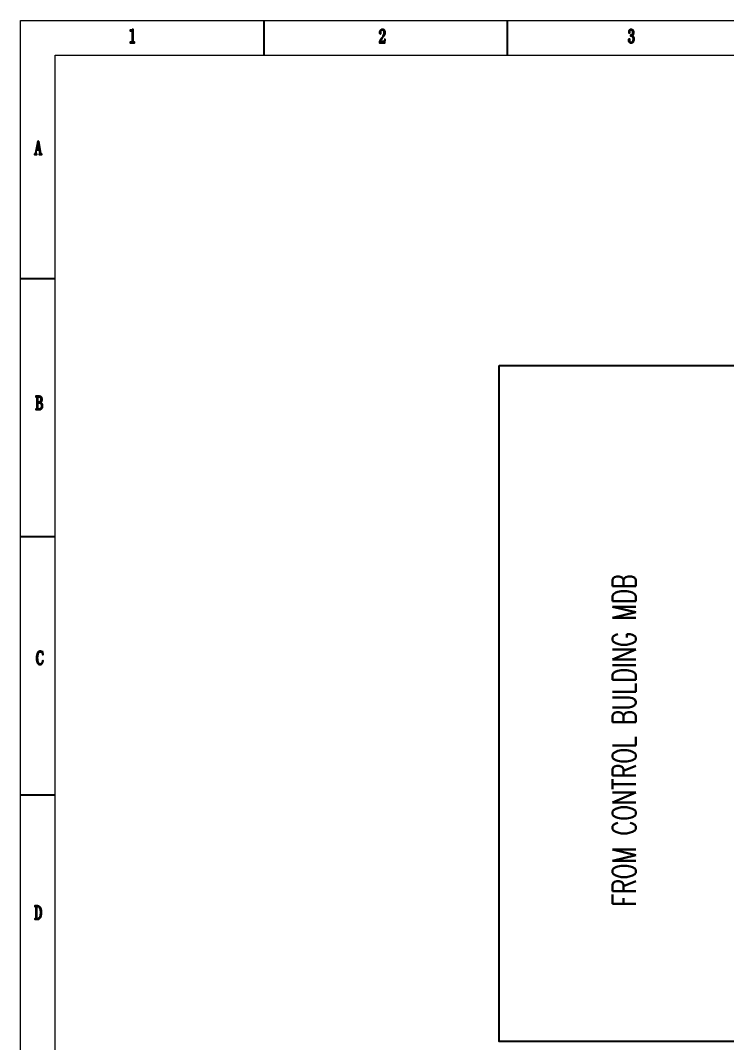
# Model space of a CAD drawing. Header units: inches. Extents: x 35 to 2894, y 23 to 617.
# Drawn here: x 2054.2 to 2257.3, y 322.8 to 616.8 of the extents above; entities that cross this region are included whole.
import ezdxf

# ---------------------------------------------------------------- set-up
doc = ezdxf.new("R2010")
doc.units = ezdxf.units.IN
doc.header["$MEASUREMENT"] = 0
doc.layers.add('Layer 1', color=7, linetype='Continuous')
doc.layers.add('LGT1', color=7, linetype='Continuous')
doc.styles.add('HZTXT', font='simplexs.shx', dxfattribs={"width": 0.7, "bigfont": 'hztxt.shx'})

msp = doc.modelspace()

# ---------------------------------------------------------------- hatches: boundary and pattern name
at = {"layer": 'Layer 1'}
for points in [[(2086.59, 614.31), (2086.51, 614.31), (2086.51, 614.22), (2086.42, 614.14), (2086.42, 614.05), (2086.33, 614.05), (2086.33, 613.96), (2086.24, 613.96), (2085.79, 613.96), (2085.79, 613.78), (2086.24, 613.78), (2086.33, 613.69), (2086.33, 610.84), (2086.24, 610.76), (2086.24, 610.67), (2086.15, 610.58), (2085.97, 610.58), (2085.79, 610.58), (2085.79, 610.4), (2087.04, 610.4), (2087.04, 610.58), (2086.86, 610.58), (2086.68, 610.58), (2086.68, 610.67), (2086.59, 610.67), (2086.59, 610.76)], [(2158.3, 614.22), (2158.03, 614.22), (2158.03, 614.14), (2157.94, 614.14), (2158.21, 614.14), (2158.39, 614.14), (2158.48, 614.05), (2158.57, 614.05), (2158.57, 613.96), (2158.65, 613.87), (2158.74, 613.78), (2158.74, 612.89), (2158.65, 612.8), (2158.65, 612.62), (2158.57, 612.53), (2158.57, 612.45), (2158.48, 612.36), (2158.48, 612.18), (2158.39, 612.09), (2158.3, 612), (2158.21, 611.91), (2158.12, 611.82), (2158.03, 611.65), (2157.94, 611.56), (2157.85, 611.47), (2157.85, 611.38), (2157.76, 611.29), (2157.76, 611.2), (2157.68, 611.11), (2157.68, 611.02), (2157.59, 610.93), (2157.59, 610.84), (2157.5, 610.76), (2157.5, 610.67), (2157.68, 610.76), (2157.68, 610.84), (2157.76, 610.93), (2157.85, 611.02), (2157.85, 611.11), (2157.94, 611.29), (2158.03, 611.38), (2158.12, 611.47), (2158.21, 611.56), (2158.21, 611.65), (2158.3, 611.73), (2158.39, 611.82), (2158.39, 611.91), (2158.48, 612), (2158.57, 612.09), (2158.65, 612.18), (2158.74, 612.27), (2158.74, 612.36), (2158.83, 612.45), (2158.83, 612.53), (2158.92, 612.62), (2159.01, 612.71), (2159.01, 612.89), (2159.1, 612.98), (2159.1, 613.6), (2159.01, 613.69), (2159.01, 613.78), (2158.92, 613.87), (2158.92, 613.96), (2158.83, 614.05), (2158.83, 614.14), (2158.74, 614.14), (2158.65, 614.22)], [(2157.94, 614.14), (2157.85, 614.05), (2157.76, 614.05), (2157.76, 613.96), (2157.68, 613.87), (2157.68, 613.78), (2157.59, 613.69), (2157.59, 613.6), (2157.5, 613.51), (2157.5, 613.16), (2157.59, 613.07), (2157.68, 612.98), (2157.76, 612.98), (2157.85, 613.07), (2157.85, 613.42), (2157.76, 613.51), (2157.76, 613.6), (2157.76, 613.69), (2157.76, 613.78), (2157.85, 613.87), (2157.94, 613.96), (2158.03, 614.05), (2158.12, 614.05), (2158.12, 614.14), (2158.21, 614.14)], [(2229.56, 614.14), (2229.47, 614.14), (2229.38, 614.05), (2229.29, 613.96), (2229.29, 613.87), (2229.2, 613.78), (2229.2, 613.25), (2229.29, 613.25), (2229.38, 613.16), (2229.47, 613.25), (2229.47, 613.96), (2229.56, 614.05), (2229.65, 614.05), (2229.74, 614.14), (2229.82, 614.14)], [(2229.91, 614.22), (2229.56, 614.22), (2229.56, 614.14), (2229.91, 614.14), (2230, 614.05), (2230.09, 614.05), (2230.18, 613.96), (2230.18, 613.87), (2230.27, 613.78), (2230.27, 612.89), (2230.18, 612.8), (2230.18, 612.71), (2230.09, 612.62), (2230, 612.62), (2229.91, 612.53), (2229.65, 612.53), (2229.65, 612.36), (2229.91, 612.36), (2230, 612.27), (2230.18, 612.27), (2230.27, 612.18), (2230.27, 612.09), (2230.36, 612), (2230.36, 611.82), (2230.45, 611.73), (2230.45, 611.2), (2230.36, 611.11), (2230.36, 610.84), (2230.27, 610.76), (2230.18, 610.67), (2230.18, 610.58), (2230.09, 610.58), (2230, 610.49), (2229.82, 610.49), (2230.27, 610.49), (2230.36, 610.58), (2230.45, 610.58), (2230.54, 610.67), (2230.54, 610.84), (2230.62, 610.93), (2230.62, 611.02), (2230.71, 611.11), (2230.71, 611.82), (2230.62, 611.91), (2230.62, 612), (2230.54, 612), (2230.54, 612.09), (2230.45, 612.18), (2230.45, 612.27), (2230.36, 612.27), (2230.27, 612.36), (2230.18, 612.36), (2230.09, 612.45), (2230.18, 612.45), (2230.27, 612.53), (2230.36, 612.62), (2230.45, 612.71), (2230.54, 612.8), (2230.54, 613.07), (2230.62, 613.16), (2230.62, 613.6), (2230.54, 613.69), (2230.54, 613.78), (2230.45, 613.87), (2230.45, 613.96), (2230.36, 613.96), (2230.36, 614.05), (2230.27, 614.14), (2230.18, 614.14), (2230.09, 614.22)], [(2159.1, 611.38), (2159.01, 611.38), (2159.01, 611.29), (2159.01, 611.2), (2158.92, 611.02), (2158.92, 610.93), (2158.83, 610.84), (2158.83, 610.76), (2158.74, 610.76), (2157.68, 610.76), (2157.5, 610.67), (2157.5, 610.4), (2159.01, 610.4)], [(2229.29, 611.47), (2229.29, 611.38), (2229.2, 611.38), (2229.11, 611.29), (2229.11, 610.84), (2229.2, 610.76), (2229.29, 610.67), (2229.29, 610.58), (2229.38, 610.58), (2229.47, 610.49), (2229.56, 610.4), (2230.18, 610.4), (2230.27, 610.49), (2229.82, 610.49), (2229.74, 610.49), (2229.65, 610.58), (2229.56, 610.58), (2229.47, 610.67), (2229.47, 610.76), (2229.38, 610.84), (2229.47, 610.93), (2229.47, 611.38), (2229.38, 611.38)], [(2059.19, 582.02), (2058.57, 578.64), (2058.48, 578.46), (2058.39, 578.37), (2058.3, 578.37), (2058.3, 578.2), (2058.93, 578.2), (2058.93, 578.37), (2058.75, 578.37), (2058.75, 578.46), (2058.66, 578.55), (2058.66, 578.64), (2058.75, 578.82), (2058.84, 579.62), (2059.64, 579.62), (2058.93, 579.8), (2059.28, 581.66)], [(2059.46, 582.11), (2059.19, 582.02), (2059.28, 581.66), (2059.64, 579.8), (2058.93, 579.8), (2059.64, 579.62), (2059.82, 578.64), (2059.82, 578.46), (2059.73, 578.37), (2059.64, 578.37), (2059.64, 578.2), (2060.35, 578.2), (2060.35, 578.37), (2060.26, 578.37), (2060.17, 578.46), (2060.08, 578.46), (2060.08, 578.64)], [(2059.64, 508.72), (2058.66, 508.72), (2058.66, 508.54), (2059.73, 508.54), (2059.82, 508.45), (2059.91, 508.45), (2059.91, 508.36), (2059.99, 508.36), (2059.99, 508.27), (2060.08, 508.18), (2060.08, 507.47), (2059.99, 507.38), (2059.99, 507.29), (2059.91, 507.2), (2059.91, 507.11), (2059.82, 507.11), (2059.73, 507.03), (2059.19, 507.03), (2059.91, 506.94), (2059.99, 507.03), (2060.08, 507.03), (2060.17, 507.11), (2060.26, 507.2), (2060.35, 507.29), (2060.35, 507.47), (2060.44, 507.56), (2060.44, 508), (2060.35, 508.09), (2060.35, 508.36), (2060.26, 508.45), (2060.17, 508.45), (2060.17, 508.54), (2060.08, 508.63), (2059.82, 508.63), (2059.73, 508.72)], [(2059.99, 506.94), (2059.55, 506.85), (2059.82, 506.85), (2059.91, 506.76), (2059.99, 506.76), (2059.99, 506.67), (2060.08, 506.67), (2060.08, 506.58), (2060.17, 506.49), (2060.17, 506.4), (2060.26, 506.31), (2060.26, 505.6), (2060.17, 505.51), (2060.17, 505.33), (2060.08, 505.25), (2059.99, 505.16), (2059.91, 505.07), (2059.82, 505.07), (2059.73, 504.98), (2058.66, 504.98), (2058.66, 504.89), (2059.99, 504.89), (2060.08, 504.98), (2060.17, 505.07), (2060.26, 505.07), (2060.35, 505.16), (2060.35, 505.25), (2060.44, 505.33), (2060.44, 505.42), (2060.53, 505.51), (2060.53, 506.31), (2060.44, 506.4), (2060.44, 506.49), (2060.35, 506.58), (2060.26, 506.67), (2060.26, 506.76), (2060.17, 506.76), (2060.08, 506.85)], [(2058.75, 508.54), (2058.84, 508.54), (2058.93, 508.45), (2058.93, 505.16), (2058.84, 505.07), (2058.75, 504.98), (2059.37, 504.98), (2059.28, 504.98), (2059.19, 505.07), (2059.19, 506.85), (2059.55, 506.85), (2059.99, 506.94), (2059.91, 506.94), (2059.19, 507.03), (2059.19, 508.54), (2059.28, 508.54), (2059.55, 508.54)], [(2059.46, 435.32), (2059.46, 435.23), (2059.37, 435.14), (2059.28, 435.14), (2059.19, 435.05), (2059.19, 434.97), (2059.11, 434.88), (2059.11, 434.79), (2059.02, 434.7), (2059.02, 434.43), (2058.93, 434.34), (2058.93, 434.08), (2058.84, 433.9), (2058.84, 432.83), (2058.93, 432.74), (2058.93, 432.39), (2059.02, 432.3), (2059.02, 432.12), (2059.11, 432.03), (2059.11, 431.94), (2059.19, 431.85), (2059.28, 431.76), (2059.37, 431.67), (2059.46, 431.58), (2059.64, 431.58), (2059.73, 431.5), (2059.99, 431.5), (2059.99, 431.58), (2060.17, 431.58), (2060.26, 431.67), (2059.73, 431.67), (2059.64, 431.76), (2059.55, 431.76), (2059.55, 431.85), (2059.46, 431.85), (2059.37, 431.94), (2059.37, 432.03), (2059.28, 432.12), (2059.28, 432.3), (2059.19, 432.39), (2059.19, 433.1), (2059.11, 433.19), (2059.11, 433.72), (2059.19, 433.81), (2059.19, 434.34), (2059.28, 434.43), (2059.28, 434.7), (2059.37, 434.79), (2059.37, 434.97), (2059.46, 435.05), (2059.55, 435.05), (2059.55, 435.14), (2059.64, 435.23), (2059.91, 435.23)], [(2060.53, 435.41), (2060.44, 435.32), (2059.46, 435.32), (2059.91, 435.23), (2060.08, 435.23), (2060.17, 435.14), (2060.26, 435.14), (2060.35, 435.05), (2060.35, 434.97), (2060.44, 434.88), (2060.44, 434.79), (2060.53, 434.7), (2060.53, 434.52), (2060.62, 434.34), (2060.71, 434.43)], [(2059.91, 435.41), (2059.73, 435.41), (2059.64, 435.32), (2059.46, 435.32), (2060.35, 435.32), (2060.17, 435.32), (2060.08, 435.41)], [(2060.62, 432.65), (2060.53, 432.56), (2060.53, 432.3), (2060.44, 432.21), (2060.44, 432.12), (2060.35, 432.03), (2060.35, 431.94), (2060.26, 431.85), (2060.17, 431.76), (2060.08, 431.76), (2059.99, 431.67), (2059.82, 431.67), (2060.26, 431.67), (2060.35, 431.76), (2060.35, 431.85), (2060.44, 431.85), (2060.44, 431.94), (2060.53, 432.03), (2060.53, 432.12), (2060.62, 432.21), (2060.62, 432.39), (2060.71, 432.47), (2060.71, 432.56)], [(2059.19, 362.11), (2058.39, 362.11), (2058.39, 361.93), (2059.37, 361.93), (2059.46, 361.84), (2059.55, 361.84), (2059.55, 361.75), (2059.64, 361.75), (2059.73, 361.66), (2059.73, 361.48), (2059.82, 361.48), (2059.82, 361.3), (2059.91, 361.22), (2059.91, 360.77), (2059.99, 360.59), (2059.99, 360.33), (2059.99, 360.24), (2059.99, 359.7), (2059.91, 359.61), (2059.91, 359.17), (2059.82, 359.08), (2059.82, 358.9), (2059.73, 358.81), (2059.64, 358.73), (2059.64, 358.64), (2059.55, 358.55), (2059.46, 358.55), (2059.37, 358.46), (2059.28, 358.46), (2059.19, 358.37), (2058.39, 358.37), (2058.39, 358.28), (2059.46, 358.28), (2059.55, 358.37), (2059.64, 358.37), (2059.64, 358.46), (2059.73, 358.46), (2059.82, 358.55), (2059.91, 358.64), (2059.99, 358.73), (2059.99, 358.81), (2060.08, 358.9), (2060.08, 359.08), (2060.17, 359.17), (2060.17, 359.44), (2060.26, 359.61), (2060.26, 360.86), (2060.17, 361.04), (2060.17, 361.22), (2060.08, 361.3), (2060.08, 361.48), (2059.99, 361.57), (2059.99, 361.66), (2059.91, 361.66), (2059.82, 361.75), (2059.82, 361.84), (2059.73, 361.84), (2059.64, 361.93), (2059.55, 361.93), (2059.46, 362.02), (2059.28, 362.02)], [(2058.48, 361.93), (2058.57, 361.93), (2058.57, 361.84), (2058.66, 361.75), (2058.66, 358.55), (2058.57, 358.46), (2058.48, 358.37), (2059.11, 358.37), (2059.02, 358.37), (2058.93, 358.46), (2058.93, 361.93), (2059.02, 361.93), (2059.11, 361.93)]]:
    msp.add_hatch(color=0, dxfattribs=at).paths.add_polyline_path(points)

# ---------------------------------------------------------------- linework, layer by layer
msp.add_lwpolyline([(2191.93, 517.58), (2262.12, 517.58), (2262.12, 323.07), (2191.93, 323.07)], close=True)
at = {"layer": 'Layer 1', "color": 5, "lineweight": 15}
msp.add_lwpolyline([(2054.21, 616.81), (2894.28, 616.81), (2894.28, 22.8), (2054.21, 22.8), (2054.21, 616.81)], dxfattribs=at)
at = {"layer": 'Layer 1', "color": 0, "lineweight": -3}
for points in [[(2124.23, 616.81), (2124.23, 606.84)], [(2194.24, 616.81), (2194.24, 606.84)], [(2086.59, 614.31), (2086.51, 614.31), (2086.51, 614.22), (2086.42, 614.14), (2086.42, 614.05), (2086.33, 614.05), (2086.33, 613.96), (2086.24, 613.96), (2085.79, 613.96), (2085.79, 613.78), (2086.24, 613.78), (2086.33, 613.69), (2086.33, 610.84), (2086.24, 610.76), (2086.24, 610.67), (2086.15, 610.58), (2085.97, 610.58), (2085.79, 610.58), (2085.79, 610.4), (2087.04, 610.4), (2087.04, 610.58), (2086.86, 610.58), (2086.68, 610.58), (2086.68, 610.67), (2086.59, 610.67), (2086.59, 610.76), (2086.59, 614.31)], [(2158.3, 614.22), (2158.03, 614.22), (2158.03, 614.14), (2157.94, 614.14), (2158.21, 614.14), (2158.39, 614.14), (2158.48, 614.05), (2158.57, 614.05), (2158.57, 613.96), (2158.65, 613.87), (2158.74, 613.78), (2158.74, 612.89), (2158.65, 612.8), (2158.65, 612.62), (2158.57, 612.53), (2158.57, 612.45), (2158.48, 612.36), (2158.48, 612.18), (2158.39, 612.09), (2158.3, 612), (2158.21, 611.91), (2158.12, 611.82), (2158.03, 611.65), (2157.94, 611.56), (2157.85, 611.47), (2157.85, 611.38), (2157.76, 611.29), (2157.76, 611.2), (2157.68, 611.11), (2157.68, 611.02), (2157.59, 610.93), (2157.59, 610.84), (2157.5, 610.76), (2157.5, 610.67), (2157.68, 610.76), (2157.68, 610.84), (2157.76, 610.93), (2157.85, 611.02), (2157.85, 611.11), (2157.94, 611.29), (2158.03, 611.38), (2158.12, 611.47), (2158.21, 611.56), (2158.21, 611.65), (2158.3, 611.73), (2158.39, 611.82), (2158.39, 611.91), (2158.48, 612), (2158.57, 612.09), (2158.65, 612.18), (2158.74, 612.27), (2158.74, 612.36), (2158.83, 612.45), (2158.83, 612.53), (2158.92, 612.62), (2159.01, 612.71), (2159.01, 612.89), (2159.1, 612.98), (2159.1, 613.6), (2159.01, 613.69), (2159.01, 613.78), (2158.92, 613.87), (2158.92, 613.96), (2158.83, 614.05), (2158.83, 614.14), (2158.74, 614.14), (2158.65, 614.22), (2158.3, 614.22)], [(2157.94, 614.14), (2157.85, 614.05), (2157.76, 614.05), (2157.76, 613.96), (2157.68, 613.87), (2157.68, 613.78), (2157.59, 613.69), (2157.59, 613.6), (2157.5, 613.51), (2157.5, 613.16), (2157.59, 613.07), (2157.68, 612.98), (2157.76, 612.98), (2157.85, 613.07), (2157.85, 613.42), (2157.76, 613.51), (2157.76, 613.6), (2157.76, 613.69), (2157.76, 613.78), (2157.85, 613.87), (2157.94, 613.96), (2158.03, 614.05), (2158.12, 614.05), (2158.12, 614.14), (2158.21, 614.14), (2157.94, 614.14)], [(2229.56, 614.14), (2229.47, 614.14), (2229.38, 614.05), (2229.29, 613.96), (2229.29, 613.87), (2229.2, 613.78), (2229.2, 613.25), (2229.29, 613.25), (2229.38, 613.16), (2229.47, 613.25), (2229.47, 613.96), (2229.56, 614.05), (2229.65, 614.05), (2229.74, 614.14), (2229.82, 614.14), (2229.56, 614.14)], [(2229.91, 614.22), (2229.56, 614.22), (2229.56, 614.14), (2229.91, 614.14), (2230, 614.05), (2230.09, 614.05), (2230.18, 613.96), (2230.18, 613.87), (2230.27, 613.78), (2230.27, 612.89), (2230.18, 612.8), (2230.18, 612.71), (2230.09, 612.62), (2230, 612.62), (2229.91, 612.53), (2229.65, 612.53), (2229.65, 612.36), (2229.91, 612.36), (2230, 612.27), (2230.18, 612.27), (2230.27, 612.18), (2230.27, 612.09), (2230.36, 612), (2230.36, 611.82), (2230.45, 611.73), (2230.45, 611.2), (2230.36, 611.11), (2230.36, 610.84), (2230.27, 610.76), (2230.18, 610.67), (2230.18, 610.58), (2230.09, 610.58), (2230, 610.49), (2229.82, 610.49), (2230.27, 610.49), (2230.36, 610.58), (2230.45, 610.58), (2230.54, 610.67), (2230.54, 610.84), (2230.62, 610.93), (2230.62, 611.02), (2230.71, 611.11), (2230.71, 611.82), (2230.62, 611.91), (2230.62, 612), (2230.54, 612), (2230.54, 612.09), (2230.45, 612.18), (2230.45, 612.27), (2230.36, 612.27), (2230.27, 612.36), (2230.18, 612.36), (2230.09, 612.45), (2230.18, 612.45), (2230.27, 612.53), (2230.36, 612.62), (2230.45, 612.71), (2230.54, 612.8), (2230.54, 613.07), (2230.62, 613.16), (2230.62, 613.6), (2230.54, 613.69), (2230.54, 613.78), (2230.45, 613.87), (2230.45, 613.96), (2230.36, 613.96), (2230.36, 614.05), (2230.27, 614.14), (2230.18, 614.14), (2230.09, 614.22), (2229.91, 614.22)], [(2159.1, 611.38), (2159.01, 611.38), (2159.01, 611.29), (2159.01, 611.2), (2158.92, 611.02), (2158.92, 610.93), (2158.83, 610.84), (2158.83, 610.76), (2158.74, 610.76), (2157.68, 610.76), (2157.5, 610.67), (2157.5, 610.4), (2159.01, 610.4), (2159.1, 611.38)], [(2229.29, 611.47), (2229.29, 611.38), (2229.2, 611.38), (2229.11, 611.29), (2229.11, 610.84), (2229.2, 610.76), (2229.29, 610.67), (2229.29, 610.58), (2229.38, 610.58), (2229.47, 610.49), (2229.56, 610.4), (2230.18, 610.4), (2230.27, 610.49), (2229.82, 610.49), (2229.74, 610.49), (2229.65, 610.58), (2229.56, 610.58), (2229.47, 610.67), (2229.47, 610.76), (2229.38, 610.84), (2229.47, 610.93), (2229.47, 611.38), (2229.38, 611.38), (2229.29, 611.47)], [(2059.19, 582.02), (2058.57, 578.64), (2058.48, 578.46), (2058.39, 578.37), (2058.3, 578.37), (2058.3, 578.2), (2058.93, 578.2), (2058.93, 578.37), (2058.75, 578.37), (2058.75, 578.46), (2058.66, 578.55), (2058.66, 578.64), (2058.75, 578.82), (2058.84, 579.62), (2059.64, 579.62), (2058.93, 579.8), (2059.28, 581.66), (2059.19, 582.02)], [(2059.46, 582.11), (2059.19, 582.02), (2059.28, 581.66), (2059.64, 579.8), (2058.93, 579.8), (2059.64, 579.62), (2059.82, 578.64), (2059.82, 578.46), (2059.73, 578.37), (2059.64, 578.37), (2059.64, 578.2), (2060.35, 578.2), (2060.35, 578.37), (2060.26, 578.37), (2060.17, 578.46), (2060.08, 578.46), (2060.08, 578.64), (2059.46, 582.11)], [(2054.21, 542.61), (2064.18, 542.61)], [(2059.64, 508.72), (2058.66, 508.72), (2058.66, 508.54), (2059.73, 508.54), (2059.82, 508.45), (2059.91, 508.45), (2059.91, 508.36), (2059.99, 508.36), (2059.99, 508.27), (2060.08, 508.18), (2060.08, 507.47), (2059.99, 507.38), (2059.99, 507.29), (2059.91, 507.2), (2059.91, 507.11), (2059.82, 507.11), (2059.73, 507.03), (2059.19, 507.03), (2059.91, 506.94), (2059.99, 507.03), (2060.08, 507.03), (2060.17, 507.11), (2060.26, 507.2), (2060.35, 507.29), (2060.35, 507.47), (2060.44, 507.56), (2060.44, 508), (2060.35, 508.09), (2060.35, 508.36), (2060.26, 508.45), (2060.17, 508.45), (2060.17, 508.54), (2060.08, 508.63), (2059.82, 508.63), (2059.73, 508.72), (2059.64, 508.72)], [(2059.99, 506.94), (2059.55, 506.85), (2059.82, 506.85), (2059.91, 506.76), (2059.99, 506.76), (2059.99, 506.67), (2060.08, 506.67), (2060.08, 506.58), (2060.17, 506.49), (2060.17, 506.4), (2060.26, 506.31), (2060.26, 505.6), (2060.17, 505.51), (2060.17, 505.33), (2060.08, 505.25), (2059.99, 505.16), (2059.91, 505.07), (2059.82, 505.07), (2059.73, 504.98), (2058.66, 504.98), (2058.66, 504.89), (2059.99, 504.89), (2060.08, 504.98), (2060.17, 505.07), (2060.26, 505.07), (2060.35, 505.16), (2060.35, 505.25), (2060.44, 505.33), (2060.44, 505.42), (2060.53, 505.51), (2060.53, 506.31), (2060.44, 506.4), (2060.44, 506.49), (2060.35, 506.58), (2060.26, 506.67), (2060.26, 506.76), (2060.17, 506.76), (2060.08, 506.85), (2059.99, 506.94)], [(2058.75, 508.54), (2058.84, 508.54), (2058.93, 508.45), (2058.93, 505.16), (2058.84, 505.07), (2058.75, 504.98), (2059.37, 504.98), (2059.28, 504.98), (2059.19, 505.07), (2059.19, 506.85), (2059.55, 506.85), (2059.99, 506.94), (2059.91, 506.94), (2059.19, 507.03), (2059.19, 508.54), (2059.28, 508.54), (2059.55, 508.54), (2058.75, 508.54)], [(2054.21, 468.33), (2064.18, 468.33)], [(2059.46, 435.32), (2059.46, 435.23), (2059.37, 435.14), (2059.28, 435.14), (2059.19, 435.05), (2059.19, 434.97), (2059.11, 434.88), (2059.11, 434.79), (2059.02, 434.7), (2059.02, 434.43), (2058.93, 434.34), (2058.93, 434.08), (2058.84, 433.9), (2058.84, 432.83), (2058.93, 432.74), (2058.93, 432.39), (2059.02, 432.3), (2059.02, 432.12), (2059.11, 432.03), (2059.11, 431.94), (2059.19, 431.85), (2059.28, 431.76), (2059.37, 431.67), (2059.46, 431.58), (2059.64, 431.58), (2059.73, 431.5), (2059.99, 431.5), (2059.99, 431.58), (2060.17, 431.58), (2060.26, 431.67), (2059.73, 431.67), (2059.64, 431.76), (2059.55, 431.76), (2059.55, 431.85), (2059.46, 431.85), (2059.37, 431.94), (2059.37, 432.03), (2059.28, 432.12), (2059.28, 432.3), (2059.19, 432.39), (2059.19, 433.1), (2059.11, 433.19), (2059.11, 433.72), (2059.19, 433.81), (2059.19, 434.34), (2059.28, 434.43), (2059.28, 434.7), (2059.37, 434.79), (2059.37, 434.97), (2059.46, 435.05), (2059.55, 435.05), (2059.55, 435.14), (2059.64, 435.23), (2059.91, 435.23), (2059.46, 435.32)], [(2060.53, 435.41), (2060.44, 435.32), (2059.46, 435.32), (2059.91, 435.23), (2060.08, 435.23), (2060.17, 435.14), (2060.26, 435.14), (2060.35, 435.05), (2060.35, 434.97), (2060.44, 434.88), (2060.44, 434.79), (2060.53, 434.7), (2060.53, 434.52), (2060.62, 434.34), (2060.71, 434.43), (2060.53, 435.41)], [(2059.91, 435.41), (2059.73, 435.41), (2059.64, 435.32), (2059.46, 435.32), (2060.35, 435.32), (2060.17, 435.32), (2060.08, 435.41), (2059.91, 435.41)], [(2060.62, 432.65), (2060.53, 432.56), (2060.53, 432.3), (2060.44, 432.21), (2060.44, 432.12), (2060.35, 432.03), (2060.35, 431.94), (2060.26, 431.85), (2060.17, 431.76), (2060.08, 431.76), (2059.99, 431.67), (2059.82, 431.67), (2060.26, 431.67), (2060.35, 431.76), (2060.35, 431.85), (2060.44, 431.85), (2060.44, 431.94), (2060.53, 432.03), (2060.53, 432.12), (2060.62, 432.21), (2060.62, 432.39), (2060.71, 432.47), (2060.71, 432.56), (2060.62, 432.65)], [(2054.21, 394.04), (2064.18, 394.04)], [(2059.19, 362.11), (2058.39, 362.11), (2058.39, 361.93), (2059.37, 361.93), (2059.46, 361.84), (2059.55, 361.84), (2059.55, 361.75), (2059.64, 361.75), (2059.73, 361.66), (2059.73, 361.48), (2059.82, 361.48), (2059.82, 361.3), (2059.91, 361.22), (2059.91, 360.77), (2059.99, 360.59), (2059.99, 360.33), (2059.99, 360.24), (2059.99, 359.7), (2059.91, 359.61), (2059.91, 359.17), (2059.82, 359.08), (2059.82, 358.9), (2059.73, 358.81), (2059.64, 358.73), (2059.64, 358.64), (2059.55, 358.55), (2059.46, 358.55), (2059.37, 358.46), (2059.28, 358.46), (2059.19, 358.37), (2058.39, 358.37), (2058.39, 358.28), (2059.46, 358.28), (2059.55, 358.37), (2059.64, 358.37), (2059.64, 358.46), (2059.73, 358.46), (2059.82, 358.55), (2059.91, 358.64), (2059.99, 358.73), (2059.99, 358.81), (2060.08, 358.9), (2060.08, 359.08), (2060.17, 359.17), (2060.17, 359.44), (2060.26, 359.61), (2060.26, 360.86), (2060.17, 361.04), (2060.17, 361.22), (2060.08, 361.3), (2060.08, 361.48), (2059.99, 361.57), (2059.99, 361.66), (2059.91, 361.66), (2059.82, 361.75), (2059.82, 361.84), (2059.73, 361.84), (2059.64, 361.93), (2059.55, 361.93), (2059.46, 362.02), (2059.28, 362.02), (2059.19, 362.11)], [(2058.48, 361.93), (2058.57, 361.93), (2058.57, 361.84), (2058.66, 361.75), (2058.66, 358.55), (2058.57, 358.46), (2058.48, 358.37), (2059.11, 358.37), (2059.02, 358.37), (2058.93, 358.46), (2058.93, 361.93), (2059.02, 361.93), (2059.11, 361.93), (2058.48, 361.93)]]:
    msp.add_lwpolyline(points, dxfattribs=at)
at = {"layer": 'Layer 1', "lineweight": 0}
for points in [[(2086.59, 614.31), (2086.51, 614.31), (2086.51, 614.22), (2086.42, 614.14), (2086.42, 614.05), (2086.33, 614.05), (2086.33, 613.96), (2086.24, 613.96), (2085.79, 613.96), (2085.79, 613.78), (2086.24, 613.78), (2086.33, 613.69), (2086.33, 610.84), (2086.24, 610.76), (2086.24, 610.67), (2086.15, 610.58), (2085.97, 610.58), (2085.79, 610.58), (2085.79, 610.4), (2087.04, 610.4), (2087.04, 610.58), (2086.86, 610.58), (2086.68, 610.58), (2086.68, 610.67), (2086.59, 610.67), (2086.59, 610.76), (2086.59, 614.31)], [(2158.3, 614.22), (2158.03, 614.22), (2158.03, 614.14), (2157.94, 614.14), (2158.21, 614.14), (2158.39, 614.14), (2158.48, 614.05), (2158.57, 614.05), (2158.57, 613.96), (2158.65, 613.87), (2158.74, 613.78), (2158.74, 612.89), (2158.65, 612.8), (2158.65, 612.62), (2158.57, 612.53), (2158.57, 612.45), (2158.48, 612.36), (2158.48, 612.18), (2158.39, 612.09), (2158.3, 612), (2158.21, 611.91), (2158.12, 611.82), (2158.03, 611.65), (2157.94, 611.56), (2157.85, 611.47), (2157.85, 611.38), (2157.76, 611.29), (2157.76, 611.2), (2157.68, 611.11), (2157.68, 611.02), (2157.59, 610.93), (2157.59, 610.84), (2157.5, 610.76), (2157.5, 610.67), (2157.68, 610.76), (2157.68, 610.84), (2157.76, 610.93), (2157.85, 611.02), (2157.85, 611.11), (2157.94, 611.29), (2158.03, 611.38), (2158.12, 611.47), (2158.21, 611.56), (2158.21, 611.65), (2158.3, 611.73), (2158.39, 611.82), (2158.39, 611.91), (2158.48, 612), (2158.57, 612.09), (2158.65, 612.18), (2158.74, 612.27), (2158.74, 612.36), (2158.83, 612.45), (2158.83, 612.53), (2158.92, 612.62), (2159.01, 612.71), (2159.01, 612.89), (2159.1, 612.98), (2159.1, 613.6), (2159.01, 613.69), (2159.01, 613.78), (2158.92, 613.87), (2158.92, 613.96), (2158.83, 614.05), (2158.83, 614.14), (2158.74, 614.14), (2158.65, 614.22), (2158.3, 614.22)], [(2157.94, 614.14), (2157.85, 614.05), (2157.76, 614.05), (2157.76, 613.96), (2157.68, 613.87), (2157.68, 613.78), (2157.59, 613.69), (2157.59, 613.6), (2157.5, 613.51), (2157.5, 613.16), (2157.59, 613.07), (2157.68, 612.98), (2157.76, 612.98), (2157.85, 613.07), (2157.85, 613.42), (2157.76, 613.51), (2157.76, 613.6), (2157.76, 613.69), (2157.76, 613.78), (2157.85, 613.87), (2157.94, 613.96), (2158.03, 614.05), (2158.12, 614.05), (2158.12, 614.14), (2158.21, 614.14), (2157.94, 614.14)], [(2229.56, 614.14), (2229.47, 614.14), (2229.38, 614.05), (2229.29, 613.96), (2229.29, 613.87), (2229.2, 613.78), (2229.2, 613.25), (2229.29, 613.25), (2229.38, 613.16), (2229.47, 613.25), (2229.47, 613.96), (2229.56, 614.05), (2229.65, 614.05), (2229.74, 614.14), (2229.82, 614.14), (2229.56, 614.14)], [(2229.91, 614.22), (2229.56, 614.22), (2229.56, 614.14), (2229.91, 614.14), (2230, 614.05), (2230.09, 614.05), (2230.18, 613.96), (2230.18, 613.87), (2230.27, 613.78), (2230.27, 612.89), (2230.18, 612.8), (2230.18, 612.71), (2230.09, 612.62), (2230, 612.62), (2229.91, 612.53), (2229.65, 612.53), (2229.65, 612.36), (2229.91, 612.36), (2230, 612.27), (2230.18, 612.27), (2230.27, 612.18), (2230.27, 612.09), (2230.36, 612), (2230.36, 611.82), (2230.45, 611.73), (2230.45, 611.2), (2230.36, 611.11), (2230.36, 610.84), (2230.27, 610.76), (2230.18, 610.67), (2230.18, 610.58), (2230.09, 610.58), (2230, 610.49), (2229.82, 610.49), (2230.27, 610.49), (2230.36, 610.58), (2230.45, 610.58), (2230.54, 610.67), (2230.54, 610.84), (2230.62, 610.93), (2230.62, 611.02), (2230.71, 611.11), (2230.71, 611.82), (2230.62, 611.91), (2230.62, 612), (2230.54, 612), (2230.54, 612.09), (2230.45, 612.18), (2230.45, 612.27), (2230.36, 612.27), (2230.27, 612.36), (2230.18, 612.36), (2230.09, 612.45), (2230.18, 612.45), (2230.27, 612.53), (2230.36, 612.62), (2230.45, 612.71), (2230.54, 612.8), (2230.54, 613.07), (2230.62, 613.16), (2230.62, 613.6), (2230.54, 613.69), (2230.54, 613.78), (2230.45, 613.87), (2230.45, 613.96), (2230.36, 613.96), (2230.36, 614.05), (2230.27, 614.14), (2230.18, 614.14), (2230.09, 614.22), (2229.91, 614.22)], [(2159.1, 611.38), (2159.01, 611.38), (2159.01, 611.29), (2159.01, 611.2), (2158.92, 611.02), (2158.92, 610.93), (2158.83, 610.84), (2158.83, 610.76), (2158.74, 610.76), (2157.68, 610.76), (2157.5, 610.67), (2157.5, 610.4), (2159.01, 610.4), (2159.1, 611.38)], [(2229.29, 611.47), (2229.29, 611.38), (2229.2, 611.38), (2229.11, 611.29), (2229.11, 610.84), (2229.2, 610.76), (2229.29, 610.67), (2229.29, 610.58), (2229.38, 610.58), (2229.47, 610.49), (2229.56, 610.4), (2230.18, 610.4), (2230.27, 610.49), (2229.82, 610.49), (2229.74, 610.49), (2229.65, 610.58), (2229.56, 610.58), (2229.47, 610.67), (2229.47, 610.76), (2229.38, 610.84), (2229.47, 610.93), (2229.47, 611.38), (2229.38, 611.38), (2229.29, 611.47)], [(2059.19, 582.02), (2058.57, 578.64), (2058.48, 578.46), (2058.39, 578.37), (2058.3, 578.37), (2058.3, 578.2), (2058.93, 578.2), (2058.93, 578.37), (2058.75, 578.37), (2058.75, 578.46), (2058.66, 578.55), (2058.66, 578.64), (2058.75, 578.82), (2058.84, 579.62), (2059.64, 579.62), (2058.93, 579.8), (2059.28, 581.66), (2059.19, 582.02)], [(2059.46, 582.11), (2059.19, 582.02), (2059.28, 581.66), (2059.64, 579.8), (2058.93, 579.8), (2059.64, 579.62), (2059.82, 578.64), (2059.82, 578.46), (2059.73, 578.37), (2059.64, 578.37), (2059.64, 578.2), (2060.35, 578.2), (2060.35, 578.37), (2060.26, 578.37), (2060.17, 578.46), (2060.08, 578.46), (2060.08, 578.64), (2059.46, 582.11)], [(2059.64, 508.72), (2058.66, 508.72), (2058.66, 508.54), (2059.73, 508.54), (2059.82, 508.45), (2059.91, 508.45), (2059.91, 508.36), (2059.99, 508.36), (2059.99, 508.27), (2060.08, 508.18), (2060.08, 507.47), (2059.99, 507.38), (2059.99, 507.29), (2059.91, 507.2), (2059.91, 507.11), (2059.82, 507.11), (2059.73, 507.03), (2059.19, 507.03), (2059.91, 506.94), (2059.99, 507.03), (2060.08, 507.03), (2060.17, 507.11), (2060.26, 507.2), (2060.35, 507.29), (2060.35, 507.47), (2060.44, 507.56), (2060.44, 508), (2060.35, 508.09), (2060.35, 508.36), (2060.26, 508.45), (2060.17, 508.45), (2060.17, 508.54), (2060.08, 508.63), (2059.82, 508.63), (2059.73, 508.72), (2059.64, 508.72)], [(2059.99, 506.94), (2059.55, 506.85), (2059.82, 506.85), (2059.91, 506.76), (2059.99, 506.76), (2059.99, 506.67), (2060.08, 506.67), (2060.08, 506.58), (2060.17, 506.49), (2060.17, 506.4), (2060.26, 506.31), (2060.26, 505.6), (2060.17, 505.51), (2060.17, 505.33), (2060.08, 505.25), (2059.99, 505.16), (2059.91, 505.07), (2059.82, 505.07), (2059.73, 504.98), (2058.66, 504.98), (2058.66, 504.89), (2059.99, 504.89), (2060.08, 504.98), (2060.17, 505.07), (2060.26, 505.07), (2060.35, 505.16), (2060.35, 505.25), (2060.44, 505.33), (2060.44, 505.42), (2060.53, 505.51), (2060.53, 506.31), (2060.44, 506.4), (2060.44, 506.49), (2060.35, 506.58), (2060.26, 506.67), (2060.26, 506.76), (2060.17, 506.76), (2060.08, 506.85), (2059.99, 506.94)], [(2058.75, 508.54), (2058.84, 508.54), (2058.93, 508.45), (2058.93, 505.16), (2058.84, 505.07), (2058.75, 504.98), (2059.37, 504.98), (2059.28, 504.98), (2059.19, 505.07), (2059.19, 506.85), (2059.55, 506.85), (2059.99, 506.94), (2059.91, 506.94), (2059.19, 507.03), (2059.19, 508.54), (2059.28, 508.54), (2059.55, 508.54), (2058.75, 508.54)], [(2059.46, 435.32), (2059.46, 435.23), (2059.37, 435.14), (2059.28, 435.14), (2059.19, 435.05), (2059.19, 434.97), (2059.11, 434.88), (2059.11, 434.79), (2059.02, 434.7), (2059.02, 434.43), (2058.93, 434.34), (2058.93, 434.08), (2058.84, 433.9), (2058.84, 432.83), (2058.93, 432.74), (2058.93, 432.39), (2059.02, 432.3), (2059.02, 432.12), (2059.11, 432.03), (2059.11, 431.94), (2059.19, 431.85), (2059.28, 431.76), (2059.37, 431.67), (2059.46, 431.58), (2059.64, 431.58), (2059.73, 431.5), (2059.99, 431.5), (2059.99, 431.58), (2060.17, 431.58), (2060.26, 431.67), (2059.73, 431.67), (2059.64, 431.76), (2059.55, 431.76), (2059.55, 431.85), (2059.46, 431.85), (2059.37, 431.94), (2059.37, 432.03), (2059.28, 432.12), (2059.28, 432.3), (2059.19, 432.39), (2059.19, 433.1), (2059.11, 433.19), (2059.11, 433.72), (2059.19, 433.81), (2059.19, 434.34), (2059.28, 434.43), (2059.28, 434.7), (2059.37, 434.79), (2059.37, 434.97), (2059.46, 435.05), (2059.55, 435.05), (2059.55, 435.14), (2059.64, 435.23), (2059.91, 435.23), (2059.46, 435.32)], [(2060.53, 435.41), (2060.44, 435.32), (2059.46, 435.32), (2059.91, 435.23), (2060.08, 435.23), (2060.17, 435.14), (2060.26, 435.14), (2060.35, 435.05), (2060.35, 434.97), (2060.44, 434.88), (2060.44, 434.79), (2060.53, 434.7), (2060.53, 434.52), (2060.62, 434.34), (2060.71, 434.43), (2060.53, 435.41)], [(2059.91, 435.41), (2059.73, 435.41), (2059.64, 435.32), (2059.46, 435.32), (2060.35, 435.32), (2060.17, 435.32), (2060.08, 435.41), (2059.91, 435.41)], [(2060.62, 432.65), (2060.53, 432.56), (2060.53, 432.3), (2060.44, 432.21), (2060.44, 432.12), (2060.35, 432.03), (2060.35, 431.94), (2060.26, 431.85), (2060.17, 431.76), (2060.08, 431.76), (2059.99, 431.67), (2059.82, 431.67), (2060.26, 431.67), (2060.35, 431.76), (2060.35, 431.85), (2060.44, 431.85), (2060.44, 431.94), (2060.53, 432.03), (2060.53, 432.12), (2060.62, 432.21), (2060.62, 432.39), (2060.71, 432.47), (2060.71, 432.56), (2060.62, 432.65)], [(2059.19, 362.11), (2058.39, 362.11), (2058.39, 361.93), (2059.37, 361.93), (2059.46, 361.84), (2059.55, 361.84), (2059.55, 361.75), (2059.64, 361.75), (2059.73, 361.66), (2059.73, 361.48), (2059.82, 361.48), (2059.82, 361.3), (2059.91, 361.22), (2059.91, 360.77), (2059.99, 360.59), (2059.99, 360.33), (2059.99, 360.24), (2059.99, 359.7), (2059.91, 359.61), (2059.91, 359.17), (2059.82, 359.08), (2059.82, 358.9), (2059.73, 358.81), (2059.64, 358.73), (2059.64, 358.64), (2059.55, 358.55), (2059.46, 358.55), (2059.37, 358.46), (2059.28, 358.46), (2059.19, 358.37), (2058.39, 358.37), (2058.39, 358.28), (2059.46, 358.28), (2059.55, 358.37), (2059.64, 358.37), (2059.64, 358.46), (2059.73, 358.46), (2059.82, 358.55), (2059.91, 358.64), (2059.99, 358.73), (2059.99, 358.81), (2060.08, 358.9), (2060.08, 359.08), (2060.17, 359.17), (2060.17, 359.44), (2060.26, 359.61), (2060.26, 360.86), (2060.17, 361.04), (2060.17, 361.22), (2060.08, 361.3), (2060.08, 361.48), (2059.99, 361.57), (2059.99, 361.66), (2059.91, 361.66), (2059.82, 361.75), (2059.82, 361.84), (2059.73, 361.84), (2059.64, 361.93), (2059.55, 361.93), (2059.46, 362.02), (2059.28, 362.02), (2059.19, 362.11)], [(2058.48, 361.93), (2058.57, 361.93), (2058.57, 361.84), (2058.66, 361.75), (2058.66, 358.55), (2058.57, 358.46), (2058.48, 358.37), (2059.11, 358.37), (2059.02, 358.37), (2058.93, 358.46), (2058.93, 361.93), (2059.02, 361.93), (2059.11, 361.93), (2058.48, 361.93)]]:
    msp.add_lwpolyline(points, dxfattribs=at)
at = {"layer": 'Layer 1', "color": 0, "lineweight": 9}
msp.add_lwpolyline([(2064.18, 606.84), (2884.32, 606.84), (2884.32, 32.77), (2064.18, 32.77), (2064.18, 606.84)], dxfattribs=at)

# ---------------------------------------------------------------- texts
at = {"layer": 'LGT1', "lineweight": -3, "style": 'HZTXT', "width": 0.7}
msp.add_text('FROM CONTROL BULDING MDB ', height=6.75, rotation=90, dxfattribs=at).set_placement((2231.21, 361.91))

doc.saveas('drawing.dxf')
